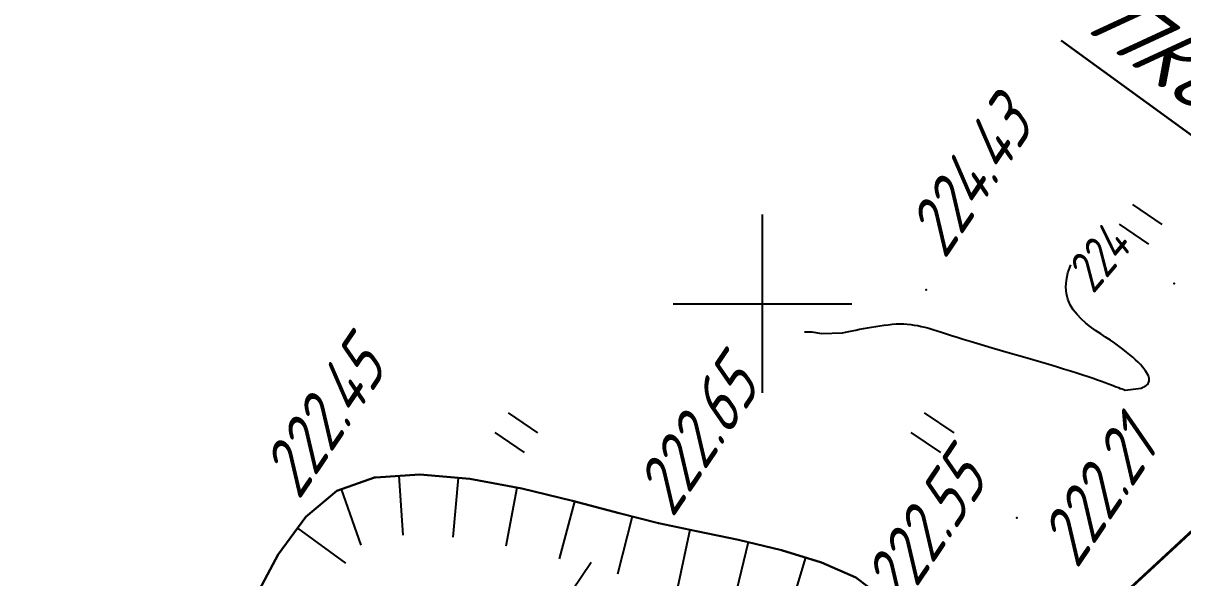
# Model space of a CAD drawing. Header units: millimetres. Extents: x -698 to 8131, y -704 to 4503.
# Drawn here: x 4656.2 to 4734.2, y 3242.4 to 3279.7 of the extents above; entities that cross this region are included whole.
import ezdxf

# ---------------------------------------------------------------- set-up
doc = ezdxf.new("R2010")
doc.units = ezdxf.units.MM
doc.linetypes.add('CONTI', pattern=[0])
doc.layers.add('10', color=1, linetype='Continuous', lineweight=35)
doc.layers.add('Привязка', color=250, linetype='Continuous', lineweight=35)
for name, color, linetype in [('GOR_BDEFAULT', 212, 'CONTI'), ('OBRIVDEFAULT', 32, 'CONTI'), ('PI_OTDEFAULT', 172, 'CONTI'), ('PI_TTDEFAULT', 5, 'CONTI'), ('SETKR', 2, 'CONTI'), ('SIT_LDEFAULT', 7, 'CONTI'), ('ZAPSKDEFAULT', 7, 'CONTI')]:
    doc.layers.add(name, color=color, linetype=linetype)
doc.styles.add('eskd', font='isocpeui.ttf', dxfattribs={"width": 1.2})
doc.styles.add('SHRFT', font='isocpeui.ttf', dxfattribs={"width": 3.5})
doc.styles.add('ГОСТ', font='isocpeui.ttf', dxfattribs={"height": 4})

# ---------------------------------------------------------------- blocks, each defined once
blk = doc.blocks.new('BL_333')
at = {"color": 0}
for p, q in [((0, -6), (0, 6)), ((-6, 0), (6, 0))]:
    blk.add_line(p, q, dxfattribs=at)
blk = doc.blocks.new('BL_2001')
at = {"color": 0}
for p, q in [((0, 0), (8, 0)), ((6.8, -2), (1.2, -2)), ((3, -4), (5, -4))]:
    blk.add_line(p, q, dxfattribs=at)
blk = doc.blocks.new('BL_2011')
at = {"color": 0}
for p, q in [((0, 0), (0, 2.4)), ((1.6, 0), (1.6, 2.4))]:
    blk.add_line(p, q, dxfattribs=at)

msp = doc.modelspace()

# ---------------------------------------------------------------- linework, layer by layer
at = {"layer": '10'}
msp.add_line((4737.293, 3247.844), (4704.083, 3217.114), dxfattribs=at)
msp.add_lwpolyline([(4789.103, 3384.464), (4785.093, 3347.224), (4781.963, 3330.514), (4765.343, 3289.654), (4750.583, 3264.934), (4737.293, 3247.844), (4704.083, 3217.114), (4605.073, 3113.424), (4594.853, 3105.354), (4502.873, 3046.584), (4488.273, 3034.384), (4472.633, 3015.434), (4468.193, 2995.454), (4472.373, 2972.494)], dxfattribs=at)
at = {"layer": 'GOR_BDEFAULT', "color": 212, "elevation": 224, "flags": 128}
msp.add_lwpolyline([(4708.749, 3258.94), (4709.249, 3258.93), (4709.899, 3258.83), (4711.309, 3258.88), (4711.509, 3258.92), (4711.729, 3258.96), (4711.959, 3259), (4712.199, 3259.05), (4712.459, 3259.11), (4712.719, 3259.16), (4712.989, 3259.21), (4713.269, 3259.26), (4713.549, 3259.31), (4713.829, 3259.35), (4714.109, 3259.39), (4714.389, 3259.42), (4714.659, 3259.45), (4714.929, 3259.47), (4715.179, 3259.47), (4715.429, 3259.47), (4715.669, 3259.46), (4715.899, 3259.44), (4716.139, 3259.4), (4716.369, 3259.36), (4716.609, 3259.31), (4716.849, 3259.25), (4717.109, 3259.18), (4717.379, 3259.1), (4717.669, 3259.01), (4717.969, 3258.92), (4718.299, 3258.81), (4718.649, 3258.7), (4719.029, 3258.58), (4719.439, 3258.45), (4719.889, 3258.31), (4720.359, 3258.17), (4720.859, 3258.02), (4721.379, 3257.87), (4721.919, 3257.71), (4722.459, 3257.56), (4723.019, 3257.4), (4723.569, 3257.24), (4724.119, 3257.08), (4724.659, 3256.92), (4725.189, 3256.76), (4725.699, 3256.61), (4726.189, 3256.46), (4726.649, 3256.32), (4727.079, 3256.19), (4727.479, 3256.06), (4727.839, 3255.94), (4728.169, 3255.83), (4728.469, 3255.72), (4728.739, 3255.63), (4728.979, 3255.53), (4729.199, 3255.45), (4729.399, 3255.38), (4729.569, 3255.31), (4729.729, 3255.24), (4729.869, 3255.19), (4729.999, 3255.14), (4730.119, 3255.1), (4730.229, 3255.06), (4730.329, 3255.03), (4731.399, 3255.16), (4731.469, 3255.18), (4731.529, 3255.22), (4731.599, 3255.25), (4731.659, 3255.28), (4731.719, 3255.32), (4731.769, 3255.36), (4731.819, 3255.41), (4731.869, 3255.46), (4731.899, 3255.51), (4731.929, 3255.58), (4731.949, 3255.64), (4731.949, 3255.72), (4731.939, 3255.8), (4731.919, 3255.89), (4731.889, 3255.98), (4731.839, 3256.09), (4731.769, 3256.2), (4731.689, 3256.33), (4731.589, 3256.46), (4731.479, 3256.6), (4731.349, 3256.74), (4731.199, 3256.9), (4731.029, 3257.06), (4730.839, 3257.23), (4730.639, 3257.4), (4730.419, 3257.58), (4730.169, 3257.77), (4729.909, 3257.97), (4729.629, 3258.17), (4729.329, 3258.37), (4729.009, 3258.58), (4728.679, 3258.8), (4728.339, 3259.03), (4727.999, 3259.28), (4727.679, 3259.53), (4727.369, 3259.81), (4727.089, 3260.1), (4726.839, 3260.42), (4726.629, 3260.76), (4726.479, 3261.13), (4726.369, 3261.52), (4726.339, 3261.95), (4726.369, 3262.41), (4726.479, 3262.91), (4726.679, 3263.44)], dxfattribs=at)
at = {"layer": 'OBRIVDEFAULT', "color": 32}
for p, q in [((4679.819, 3249.14, 222.472), (4677.299, 3248.26, 222.448)), ((4679.899, 3249.15, 222.479), (4679.819, 3249.14, 222.472)), ((4682.869, 3249.35, 222.499), (4679.899, 3249.15, 222.479)), ((4681.459, 3249.26), (4681.729, 3245.27)), ((4686.239, 3249.05, 222.529), (4682.869, 3249.35, 222.499)), ((4685.449, 3249.12), (4685.099, 3245.14)), ((4689.739, 3248.4, 222.56), (4686.239, 3249.05, 222.529)), ((4677.299, 3248.26, 222.448), (4675.209, 3246.51, 222.41)), ((4677.599, 3248.37), (4678.919, 3244.59)), ((4689.399, 3248.46), (4688.669, 3244.53)), ((4693.149, 3247.58, 222.592), (4689.739, 3248.4, 222.56)), ((4693.279, 3247.54), (4692.259, 3243.67)), ((4696.289, 3246.75, 222.621), (4693.149, 3247.58, 222.592)), ((4698.939, 3246.08, 222.646), (4696.289, 3246.75, 222.621)), ((4675.209, 3246.51, 222.41), (4673.349, 3243.97, 222.367)), ((4697.159, 3246.53), (4696.179, 3242.65)), ((4701.499, 3245.53, 222.631), (4698.939, 3246.08, 222.646)), ((4674.649, 3245.74), (4677.879, 3243.38)), ((4701.049, 3245.63), (4700.209, 3241.72)), ((4704.319, 3244.95, 222.615), (4701.499, 3245.53, 222.631)), ((4704.959, 3244.8), (4704.029, 3240.91)), ((4707.199, 3244.26, 222.598), (4704.319, 3244.95, 222.615)), ((4709.899, 3243.44, 222.583), (4707.199, 3244.26, 222.598)), ((4673.349, 3243.97, 222.367), (4671.719, 3240.89, 222.32)), ((4708.829, 3243.77), (4707.669, 3239.94)), ((4712.199, 3242.43, 222.569), (4709.899, 3243.44, 222.583)), ((4713.869, 3241.17, 222.558), (4712.199, 3242.43, 222.569))]:
    msp.add_line(p, q, dxfattribs=at)
at = {"layer": 'PI_TTDEFAULT', "color": 5}
for p in [(4733.629, 3262.19, 223.261), (4716.949, 3261.76, 224.432), (4677.299, 3248.26, 222.448), (4698.939, 3246.08, 222.646), (4723.039, 3246.44, 222.212)]:
    msp.add_point(p, dxfattribs=at)
at = {"layer": 'SIT_LDEFAULT', "color": 7}
for p, q in [((4677.299, 3248.26), (4679.819, 3249.14)), ((4679.819, 3249.14), (4679.899, 3249.15)), ((4679.899, 3249.15), (4682.869, 3249.35)), ((4682.869, 3249.35), (4686.239, 3249.05)), ((4686.239, 3249.05), (4689.739, 3248.4)), ((4675.209, 3246.51), (4677.299, 3248.26)), ((4689.739, 3248.4), (4693.149, 3247.58)), ((4693.149, 3247.58), (4696.289, 3246.75)), ((4696.289, 3246.75), (4698.939, 3246.08)), ((4673.349, 3243.97), (4675.209, 3246.51)), ((4698.939, 3246.08), (4701.499, 3245.53)), ((4701.499, 3245.53), (4704.319, 3244.95)), ((4704.319, 3244.95), (4707.199, 3244.26)), ((4707.199, 3244.26), (4709.899, 3243.44)), ((4671.719, 3240.89), (4673.349, 3243.97)), ((4709.899, 3243.44), (4712.199, 3242.43)), ((4712.199, 3242.43), (4713.869, 3241.17))]:
    msp.add_line(p, q, dxfattribs=at)
at = {"layer": 'Привязка', "lineweight": 30, "ltscale": 7}
msp.add_lwpolyline([(4752.349, 3259.413), (4726.026, 3278.517)], dxfattribs=at)

# ---------------------------------------------------------------- block references
at = {"layer": 'SETKR', "color": 82}
msp.add_blockref('BL_333', (4705.929, 3260.83), dxfattribs=at)
at = {"layer": 'ZAPSKDEFAULT', "color": 7, "rotation": 56}
for name, p in [('BL_2011', (4731.929, 3264.83)), ('BL_2011', (4689.929, 3250.83)), ('BL_2011', (4717.929, 3250.83)), ('BL_2001', (4689.929, 3236.83))]:
    msp.add_blockref(name, p, dxfattribs=at)

# ---------------------------------------------------------------- texts
at = {"layer": 'GOR_BDEFAULT', "color": 212, "style": 'SHRFT', "width": 0.75}
msp.add_text('224', height=2.625, rotation=49.70686, dxfattribs=at).set_placement((4728.165, 3261.429, 224))
at = {"layer": 'PI_OTDEFAULT', "color": 172, "style": 'eskd', "oblique": 10, "width": 0.8}
for s, p in [('224.43', (4718.179, 3263.74)), ('222.45', (4674.729, 3247.54)), ('222.65', (4699.869, 3246.36)), ('222.21', (4727.069, 3242.92)), ('222.55', (4715.186, 3240.071))]:
    msp.add_text(s, height=3.5, rotation=56, dxfattribs=at).set_placement(p)
at = {"layer": 'Привязка', "lineweight": 30, "ltscale": 7, "style": 'ГОСТ', "oblique": 15}
msp.add_text('ПК63+97,4', height=4, rotation=323.02834, dxfattribs=at).set_placement((4727.528, 3279.298, 126.574))

doc.saveas('drawing.dxf')
